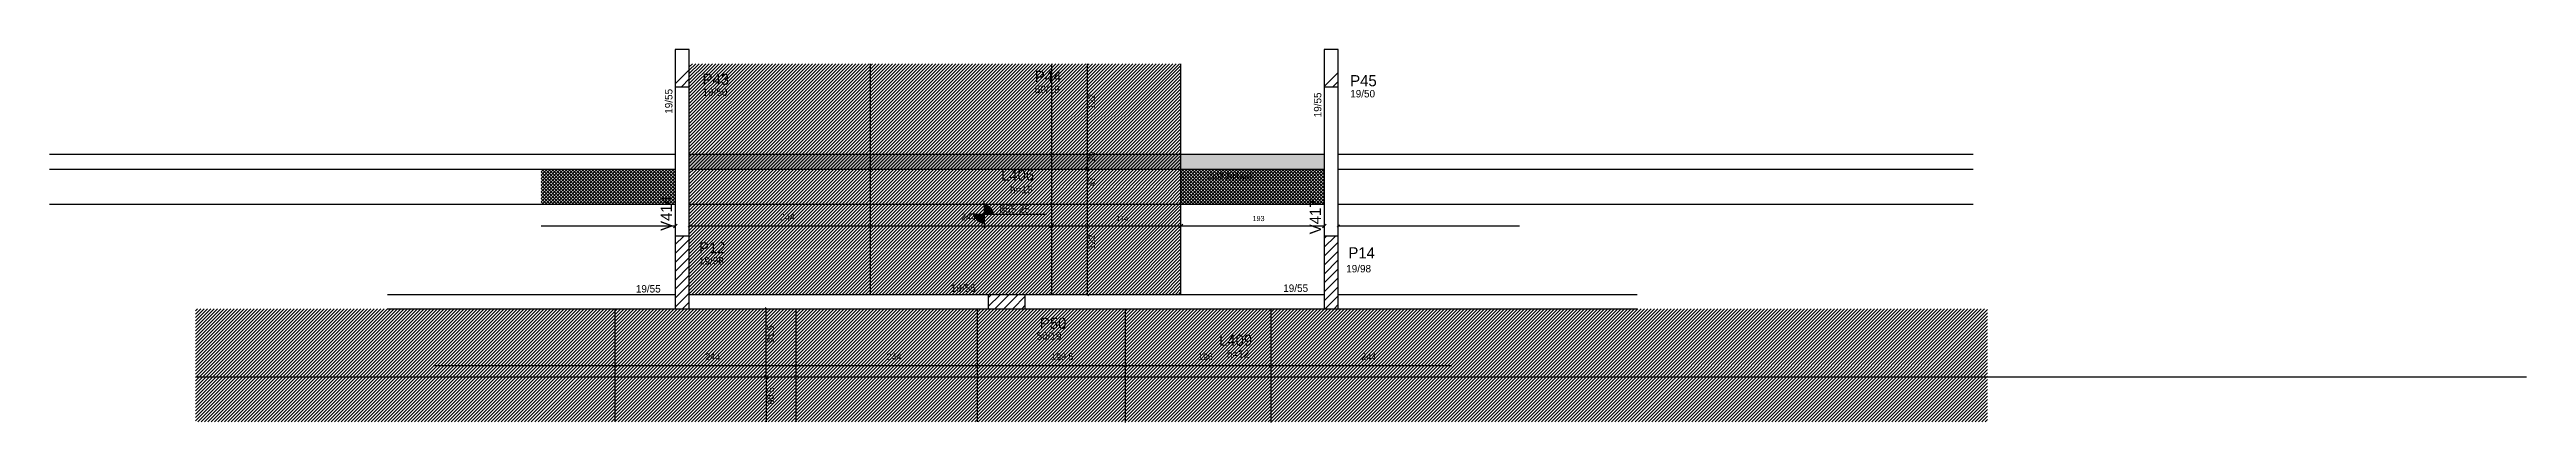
# Model space of a CAD drawing. Header units: metres. Extents: x 2443 to 5778, y 2031 to 2533.
import ezdxf

# ---------------------------------------------------------------- set-up
doc = ezdxf.new("R2010")
doc.units = ezdxf.units.M
for name, color, linetype in [('3', 7, 'Continuous'), ('4', 7, 'Continuous'), ('7', 7, 'Continuous'), ('9', 7, 'Continuous'), ('AUX00', 7, 'Continuous'), ('Hachura', 7, 'Continuous'), ('Painéis', 7, 'Continuous'), ('REAPROVEITAMENTO', 7, 'Continuous')]:
    doc.layers.add(name, color=color, linetype=linetype)

msp = doc.modelspace()

# ---------------------------------------------------------------- hatches: boundary and pattern name
at = {"layer": '9'}
h = msp.add_hatch(color=7, dxfattribs=at)
h.dxf.hatch_style = 1
h.paths.add_polyline_path([(4159.5, 2203.1), (4159.5, 2203.1), (4159.5, 2328.1), (4159.5, 2328.1), (4159.5, 2203.1)])
h = msp.add_hatch(color=7, dxfattribs=at)
h.dxf.hatch_style = 1
h.paths.add_polyline_path([(4178.5, 2203.1), (4178.5, 2203.1), (4178.5, 2328.1), (4178.5, 2328.1), (4178.5, 2203.1)])
at = {"layer": 'Hachura'}
h = msp.add_hatch(dxfattribs=at)
h.set_pattern_fill('ANSI37')
h.paths.add_polyline_path([(3285.5, 2325.1), (3285.5, 2372.1), (3105, 2372.1), (3105, 2325.1), (3285.5, 2325.1)])
h = msp.add_hatch(color=7, dxfattribs=at)
h.dxf.hatch_style = 1
h.paths.add_polyline_path([(3304.5, 2372.1), (4159.5, 2372.1), (4159.5, 2392.1), (3304.5, 2392.1), (3304.5, 2372.1)])
h = msp.add_hatch(dxfattribs=at)
h.set_pattern_fill('ANSI37')
h.paths.add_polyline_path([(4159.5, 2325.1), (4159.5, 2372.1), (3966.5, 2372.1), (3966.5, 2325.1), (4159.5, 2325.1)])
at = {"layer": 'REAPROVEITAMENTO'}
h = msp.add_hatch(dxfattribs=at)
h.set_pattern_fill('ANSI31')
h.paths.add_polyline_path([(3966.5, 2372.1), (3304.5, 2372.1), (3304.5, 2514.1), (3966.5, 2514.1), (3966.5, 2372.1)])
h = msp.add_hatch(dxfattribs=at)
h.set_pattern_fill('ANSI31')
h.paths.add_polyline_path([(3966.5, 2372.1), (3304.5, 2372.1), (3304.5, 2325.1), (3966.5, 2325.1), (3966.5, 2372.1)])
h = msp.add_hatch(dxfattribs=at)
h.set_pattern_fill('ANSI31')
h.paths.add_polyline_path([(3966.5, 2325.1), (3304.5, 2325.1), (3304.5, 2203.1), (3966.5, 2203.1), (3966.5, 2325.1)])
h = msp.add_hatch(dxfattribs=at)
h.set_pattern_fill('ANSI31')
h.paths.add_polyline_path([(2639.5, 2184.1), (2639.5, 2032.1), (5052.5, 2032.1), (5052.5, 2184.1), (2639.5, 2184.1)])

# ---------------------------------------------------------------- linework, layer by layer
at = {"color": 4, "lineweight": 25}
for p, q in [((3204, 2107.5), (2960, 2107.5)), ((3448, 2107.5), (3204, 2107.5)), ((3692, 2107.5), (3448, 2107.5)), ((3692, 2109.9), (3692, 2110.5)), ((3891.5, 2107.5), (3692, 2107.5))]:
    msp.add_line(p, q, dxfattribs=at)
at = {"color": 0, "lineweight": 25}
for p, q in [((3205.5, 2109), (3202.5, 2106)), ((3202.5, 2106), (3205.5, 2109)), ((3449.5, 2109), (3446.5, 2106)), ((3446.5, 2106), (3449.5, 2109)), ((3693.5, 2109), (3690.5, 2106)), ((3690.5, 2106), (3693.5, 2109)), ((3890, 2106), (3893, 2109))]:
    msp.add_line(p, q, dxfattribs=at)
at = {"layer": '3', "color": 3, "lineweight": 25}
for p, q in [((3285.5, 2486.9), (3304.5, 2505.9)), ((4159.5, 2483.3), (4178.5, 2502.3)), ((3293.8, 2483.1), (3304.5, 2493.8)), ((4171.3, 2483.1), (4178.5, 2490.3)), ((3689.2, 2311.4), (3680.7, 2311.4)), ((3689.2, 2311.4), (3714.2, 2311.4)), ((3701.7, 2310.6), (3689.2, 2310.6)), ((3701.7, 2309.8), (3689.3, 2309.8)), ((3701.7, 2309), (3689.4, 2309)), ((3701.7, 2308.2), (3689.6, 2308.2)), ((3701.7, 2307.4), (3689.8, 2307.4)), ((3701.7, 2306.6), (3690.1, 2306.6)), ((3701.7, 2305.9), (3690.5, 2305.9)), ((3701.7, 2305.1), (3690.9, 2305.1)), ((3701.7, 2304.3), (3691.4, 2304.3)), ((3701.7, 2303.5), (3692, 2303.5)), ((3701.7, 2302.7), (3692.7, 2302.7)), ((3701.7, 2301.9), (3693.6, 2301.9)), ((3701.7, 2323.9), (3701.7, 2329.4)), ((3701.7, 2323.9), (3701.7, 2298.9)), ((3701.7, 2323.3), (3705.5, 2323.3)), ((3701.7, 2322.5), (3707.4, 2322.5)), ((3701.7, 2321.7), (3708.7, 2321.7)), ((3701.7, 2320.9), (3709.8, 2320.9)), ((3701.7, 2320.1), (3710.6, 2320.1)), ((3701.7, 2319.3), (3711.3, 2319.3)), ((3701.7, 2318.5), (3711.9, 2318.5)), ((3701.7, 2317.7), (3712.4, 2317.7)), ((3701.7, 2317), (3712.9, 2317)), ((3701.7, 2316.2), (3713.2, 2316.2)), ((3701.7, 2315.4), (3713.5, 2315.4)), ((3701.7, 2314.6), (3713.8, 2314.6)), ((3701.7, 2313.8), (3713.9, 2313.8)), ((3701.7, 2313), (3714.1, 2313)), ((3701.7, 2312.2), (3714.2, 2312.2)), ((3714.2, 2311.4), (3785.6, 2311.4)), ((3285.5, 2270.5), (3297.1, 2282.1)), ((3285.5, 2258.5), (3304.5, 2277.5)), ((3701.7, 2301.1), (3694.6, 2301.1)), ((3701.7, 2300.3), (3695.9, 2300.3)), ((3701.7, 2299.5), (3697.8, 2299.5)), ((3701.7, 2298.9), (3701.7, 2292)), ((4159.5, 2267), (4174.6, 2282.1)), ((4159.5, 2279), (4162.6, 2282.1)), ((4159.5, 2254.9), (4178.5, 2273.9)), ((3285.5, 2246.4), (3304.5, 2265.4)), ((3285.5, 2234.4), (3304.5, 2253.4)), ((3285.5, 2222.4), (3304.5, 2241.4)), ((4159.5, 2242.9), (4178.5, 2261.9)), ((4159.5, 2230.9), (4178.5, 2249.9)), ((4159.5, 2218.9), (4178.5, 2237.9)), ((3285.5, 2210.4), (3304.5, 2229.4)), ((3285.5, 2198.4), (3304.5, 2217.4)), ((3285.5, 2186.3), (3304.5, 2205.3)), ((3707, 2187.1), (3723, 2203.1)), ((3707, 2199.1), (3711, 2203.1)), ((3716, 2184.1), (3735, 2203.1)), ((3728, 2184.1), (3747, 2203.1)), ((4159.5, 2206.9), (4178.5, 2225.9)), ((4159.5, 2194.8), (4178.5, 2213.8)), ((4160.8, 2184.1), (4178.5, 2201.8)), ((3295.3, 2184.1), (3304.5, 2193.3)), ((3740.1, 2184.1), (3757, 2201)), ((3752.1, 2184.1), (3757, 2189)), ((4172.8, 2184.1), (4178.5, 2189.8))]:
    msp.add_line(p, q, dxfattribs=at)
for points in [[(3285.5, 2483.1), (3285.5, 2282.1)], [(3304.5, 2282.1), (3304.5, 2483.1)], [(4159.5, 2483.1), (4159.5, 2282.1)], [(4178.5, 2282.1), (4178.5, 2483.1)], [(3285.5, 2203.1), (2898, 2203.1)], [(3707, 2203.1), (3304.5, 2203.1)], [(4159.5, 2203.1), (3757, 2203.1)], [(4581, 2203.1), (4178.5, 2203.1)], [(2898, 2184.1), (3285.5, 2184.1)], [(3304.5, 2184.1), (3707, 2184.1)], [(3757, 2184.1), (4159.5, 2184.1)], [(4178.5, 2184.1), (4581, 2184.1)]]:
    msp.add_lwpolyline(points, dxfattribs=at)
at = {"layer": '7', "color": 7, "lineweight": 25}
for points in [[(3285.5, 2483.1), (3304.5, 2483.1), (3304.5, 2533.1), (3285.5, 2533.1), (3285.5, 2483.1)], [(4159.5, 2483.1), (4178.5, 2483.1), (4178.5, 2533.1), (4159.5, 2533.1), (4159.5, 2483.1)], [(3285.5, 2184.1), (3304.5, 2184.1), (3304.5, 2282.1), (3285.5, 2282.1), (3285.5, 2184.1)], [(4159.5, 2184.1), (4178.5, 2184.1), (4178.5, 2282.1), (4159.5, 2282.1), (4159.5, 2184.1)], [(3707, 2184.1), (3757, 2184.1), (3757, 2203.1), (3707, 2203.1), (3707, 2184.1)]]:
    msp.add_lwpolyline(points, dxfattribs=at)
at = {"layer": 'Painéis', "color": 200, "lineweight": 25}
for p, q in [((3548.5, 2203.1), (3548.5, 2514.1)), ((3792.5, 2203.1), (3792.5, 2514.1)), ((3966.5, 2203.1), (3966.5, 2514.1)), ((2443, 2392.1), (3285.5, 2392.1)), ((2443, 2372.1), (3285.5, 2372.1)), ((3304.5, 2392.1), (4159.5, 2392.1)), ((3304.5, 2372.1), (4159.5, 2372.1)), ((4178.5, 2392.1), (5033.5, 2392.1)), ((4178.5, 2372.1), (5033.5, 2372.1)), ((2443, 2325.1), (3285.5, 2325.1)), ((3304.5, 2325.1), (4159.5, 2325.1)), ((4178.5, 2325.1), (5033.5, 2325.1)), ((3204, 2184.1), (3204, 2032.1)), ((3448, 2184.1), (3448, 2032.1)), ((3692, 2184.1), (3692, 2032.1)), ((3891.5, 2184.1), (3891.5, 2031.2)), ((4087.5, 2184.1), (4087.5, 2031.2)), ((2639.5, 2092.6), (5778.5, 2092.6))]:
    msp.add_line(p, q, dxfattribs=at)
at = {"layer": 'Painéis', "color": 4, "lineweight": 25}
for p, q in [((3840.4, 2514.1), (3840.4, 2392.1)), ((3840.4, 2392.1), (3840.4, 2372.1)), ((3840.4, 2372.1), (3840.4, 2325.1)), ((3840.4, 2325.1), (3840.4, 2203.1)), ((3105, 2295.7), (3285.5, 2295.7)), ((3304.5, 2295.7), (3548.5, 2295.7)), ((3548.5, 2295.7), (3792.5, 2295.7)), ((3792.5, 2295.7), (3966.5, 2295.7)), ((3966.5, 2295.7), (4159.5, 2295.7)), ((4178.5, 2295.7), (4422.5, 2295.7)), ((3408.2, 2092.6), (3408.2, 2184.1)), ((4087.5, 2107.5), (3891.5, 2107.5)), ((4331.5, 2107.5), (4087.5, 2107.5)), ((3408.2, 2092.6), (3408.2, 2032.1))]:
    msp.add_line(p, q, dxfattribs=at)
at = {"layer": 'Painéis', "color": 0, "lineweight": 25}
for p, q in [((3838.9, 2393.6), (3841.9, 2390.6)), ((3841.9, 2390.6), (3838.9, 2393.6)), ((3838.9, 2373.6), (3841.9, 2370.6)), ((3841.9, 2370.6), (3838.9, 2373.6)), ((3838.9, 2326.6), (3841.9, 2323.6)), ((3841.9, 2323.6), (3838.9, 2326.6)), ((3306, 2297.2), (3303, 2294.2)), ((3547, 2294.2), (3550, 2297.2)), ((3550, 2297.2), (3547, 2294.2)), ((3791, 2294.2), (3794, 2297.2)), ((4180, 2297.2), (4177, 2294.2)), ((3838.9, 2204.6), (3841.9, 2201.6)), ((3409.7, 2182.6), (3406.7, 2185.6)), ((3893, 2109), (3890, 2106)), ((4089, 2109), (4086, 2106)), ((4086, 2106), (4089, 2109)), ((3406.7, 2094.1), (3409.7, 2091.1)), ((3409.7, 2091.1), (3406.7, 2094.1))]:
    msp.add_line(p, q, dxfattribs=at)
for points in [[(3283, 2293.2), (3288, 2298.2)], [(3795, 2298.2), (3790, 2293.2)], [(3964, 2293.2), (3969, 2298.2)], [(3969, 2298.2), (3964, 2293.2)], [(4157, 2293.2), (4162, 2298.2)]]:
    msp.add_lwpolyline(points, dxfattribs=at)

# ---------------------------------------------------------------- texts
at = {"color": 240, "lineweight": 25}
for s, p in [('244', (3326, 2115.1)), ('244', (3570, 2115.1)), ('199.5', (3791.7, 2115.1))]:
    msp.add_text(s, height=9, dxfattribs=at).set_placement(p)
at = {"layer": '3', "color": 3, "lineweight": 25}
for p in [(3281.8, 2446.7), (4155.6, 2441.9)]:
    msp.add_text('19/55', height=10, rotation=90, dxfattribs=at).set_placement(p)
for s, p in [('19/50', (3322.4, 2470.6)), ('50/19', (3769.8, 2474.5)), ('19/50', (4194.5, 2468.7)), ('h=15', (3736.3, 2339.7)), ('855.25', (3722.3, 2313.5)), ('19/98', (3317.5, 2243.8)), ('19/98', (4189.1, 2233.2)), ('19/55', (3232.5, 2206.1)), ('19/55', (3656.7, 2206.9)), ('19/55', (4104.3, 2206.9)), ('50/19', (3772.2, 2142.6)), ('h=12', (4028.4, 2118.3))]:
    msp.add_text(s, height=10, dxfattribs=at).set_placement(p)
at = {"layer": '4', "color": 4, "lineweight": 25}
for s, p in [('P44', (3769.8, 2489.5)), ('P43', (3322.4, 2485.6)), ('P45', (4194.5, 2483.7)), ('L406', (3724.2, 2356.7)), ('P12', (3317.5, 2258.8)), ('P14', (4192.1, 2252)), ('P50', (3776.6, 2157.2)), ('L409', (4017.8, 2134.4))]:
    msp.add_text(s, height=15, dxfattribs=at).set_placement(p)
for s, p in [('V414', (3281, 2289.1)), ('V417', (4155.1, 2284.5))]:
    msp.add_text(s, height=15, rotation=90, dxfattribs=at).set_placement(p)
at = {"layer": 'AUX00', "color": 7, "lineweight": 25}
msp.add_text('L302^J244X61', height=8, dxfattribs=at).set_placement((4000.1, 2358.8))
at = {"layer": 'Painéis', "color": 240, "lineweight": 25}
for s, p in [('122', (3850.9, 2453.1)), ('20', (3850.8, 2382.1)), ('47', (3850.9, 2348.6)), ('122', (3850.9, 2264.1)), ('91.5', (3418.5, 2138.4)), ('60.5', (3418.6, 2055.2))]:
    msp.add_text(s, height=9, rotation=90, dxfattribs=at).set_placement(p)
for s, p in [('244', (3426.5, 2303.2)), ('244', (3670.5, 2303.2)), ('196', (3989.5, 2115.1)), ('244', (4209.5, 2115.1))]:
    msp.add_text(s, height=9, dxfattribs=at).set_placement(p)
at = {"layer": 'Painéis', "color": 1, "lineweight": 25}
for s, p in [('174', (3879.5, 2302.2)), ('193', (4063, 2302.2))]:
    msp.add_text(s, height=7, dxfattribs=at).set_placement(p)

doc.saveas('drawing.dxf')
